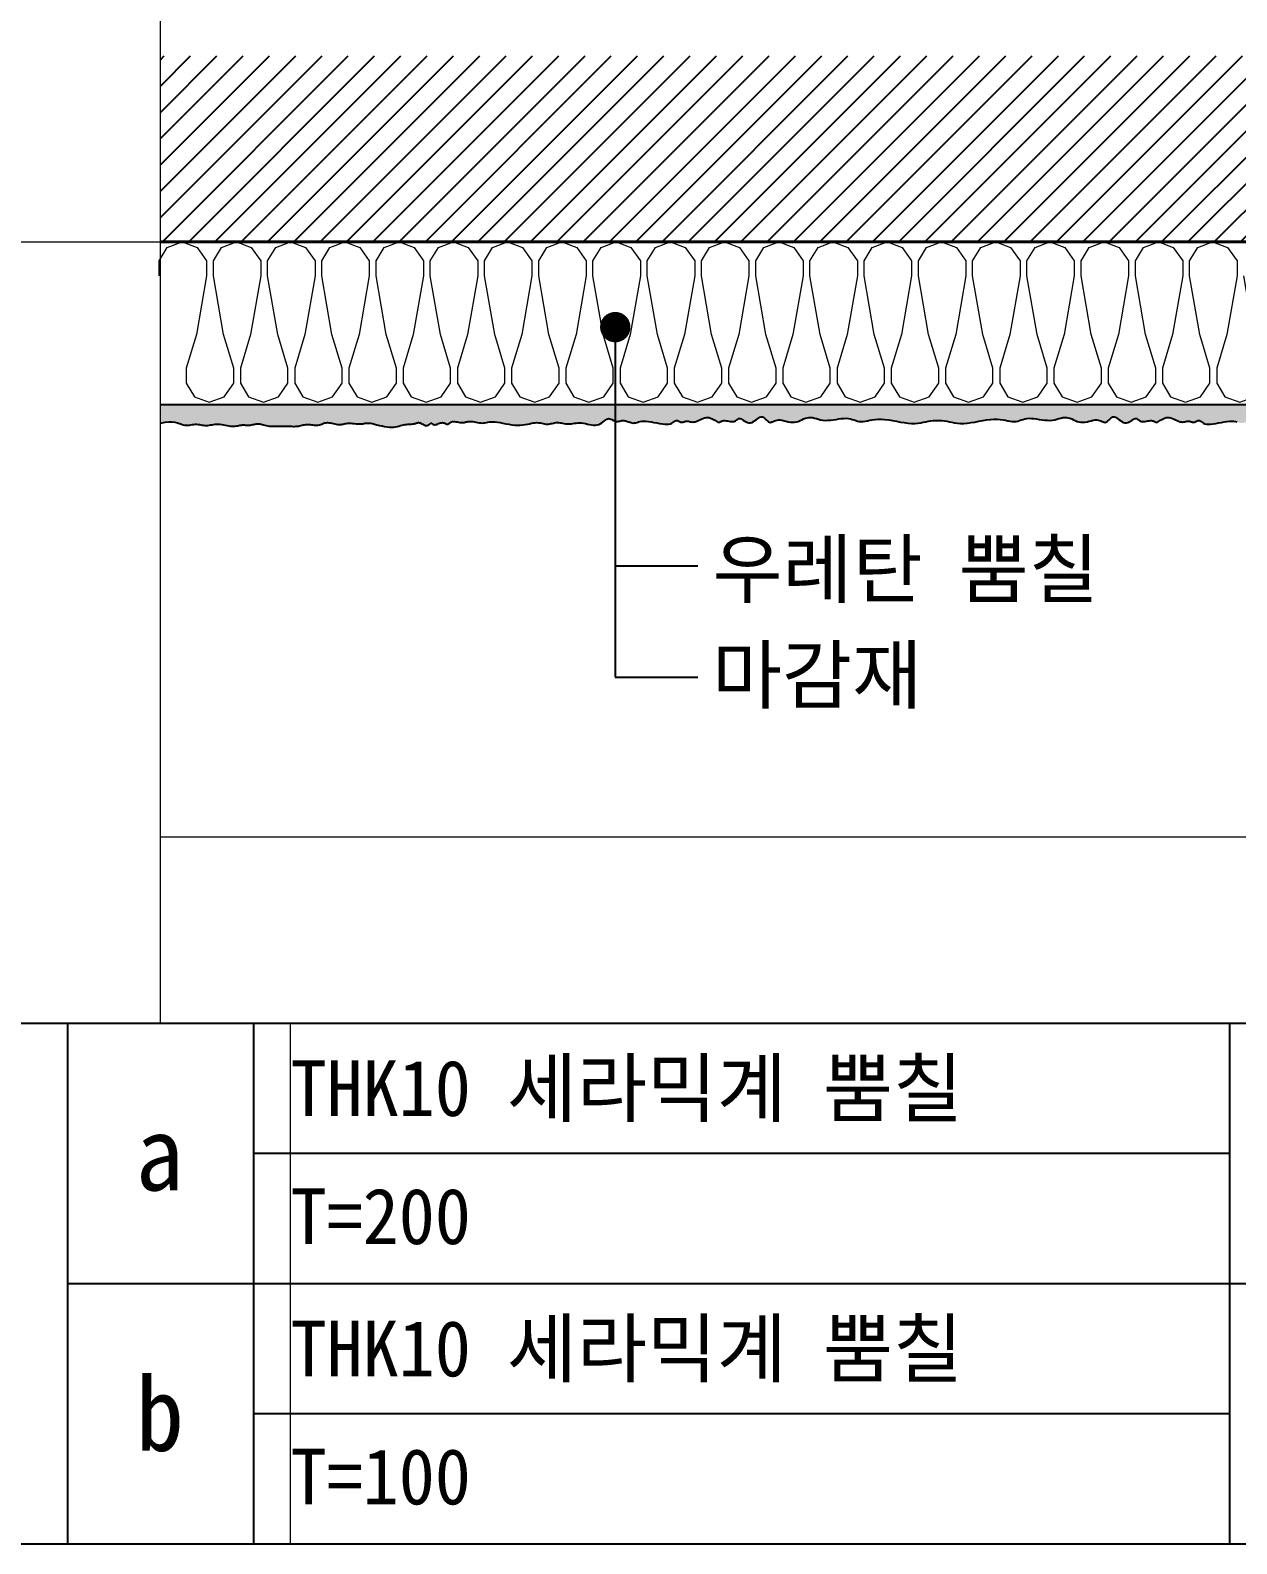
# Model space of a CAD drawing. Header units: millimetres. Extents: x 38 to 24868, y -11128 to 6117.
# Drawn here: x 22916 to 23564, y -6986 to -6172 of the extents above; entities that cross this region are included whole.
import ezdxf
from ezdxf.enums import TextEntityAlignment as Align

# ---------------------------------------------------------------- set-up
doc = ezdxf.new("R2010")
doc.units = ezdxf.units.MM
for name, color, linetype, lineweight in [('A-CONC-LIN1', 2, 'CONTINUOUS', 40), ('A-XXXX-INSL2', 8, 'CONTINUOUS', 18), ('A-XXXX-TABL', 7, 'CONTINUOUS', 25), ('A-XXXX-TXT2', 3, 'CONTINUOUS', 25)]:
    doc.layers.add(name, color=color, linetype=linetype, lineweight=lineweight)
for name, color, linetype in [('A-MKXS-LEAD', 7, 'CONTINUOUS'), ('A-XXXX-FIN3', 4, 'CONTINUOUS'), ('A-XXXX-HATC', 8, 'CONTINUOUS'), ('A-XXXX-TEXT', 3, 'CONTINUOUS')]:
    doc.layers.add(name, color=color, linetype=linetype)
doc.layers.add('A-XXXX-NPLT', color=144, linetype='CONTINUOUS', lineweight=15, plot=False)
doc.styles.add('돋움체', font='')
doc.styles.get('돋움체').set_extended_font_data('DotumChe')

# ---------------------------------------------------------------- blocks, each defined once
blk = doc.blocks.new('table')
at = {"layer": 'A-XXXX-NPLT'}
blk.add_line((3213.25, -794.75), (3213.25, -654.75), dxfattribs=at)
at = {"layer": 'A-XXXX-TABL'}
for p, q in [((104.5, -654.75), (3778.25, -654.75)), ((3153.25, -654.75), (3153.25, -794.75)), ((3203.25, -654.75), (3203.25, -794.75)), ((3465.75, -654.75), (3465.75, -794.75)), ((3203.25, -689.75), (3465.75, -689.75)), ((3153.25, -724.75), (3778.25, -724.75)), ((3203.25, -759.75), (3465.75, -759.75)), ((104.5, -794.75), (3778.25, -794.75))]:
    blk.add_line(p, q, dxfattribs=at)

msp = doc.modelspace()

# ---------------------------------------------------------------- hatches: boundary and pattern name
at = {"layer": 'A-XXXX-HATC'}
h = msp.add_hatch(dxfattribs=at)
h.set_pattern_fill('_USER', color=256, scale=10, angle=45, style=0, pattern_type=0)
h.set_pattern_definition([(45, (8166.576, 1549.397), (-7.071068, 7.071068), [])])
h.paths.add_polyline_path([(22985.57, -6186.27), (23985.57, -6186.27), (23985.57, -6286.27), (22985.57, -6286.27)])
h = msp.add_hatch(dxfattribs=at)
h.set_pattern_fill('AR-SAND', color=256, scale=5, style=0, double=1)
h.set_pattern_definition([(37.5, (-402557.253, -53807.335), (-0.31496679, 9.63411885), [0, -7.6, 0, -8.5, 0, -8.125]), (7.5, (-402557.253, -53807.335), (8.84888353, 14.11073033), [0, -4.1, 0, -6.85, 0, -2.625]), (327.5, (-402563.403, -53807.335), (15.57070931, 0.02829527), [0, -2.5, 0, -9, 0, -11.75]), (317.5, (-402563.403, -53807.335), (15.03063302, 4.38837782), [0, -1.25, 0, -5.9, 0, -6.75])])
h.paths.add_polyline_path([(23985.57, -6373.77), (22985.57, -6373.77), (22985.57, -6383.77), (22988.03, -6383.24), (22990.13, -6383.03), (22991.91, -6383.05), (22993.42, -6383.26), (22994.72, -6383.59), (22995.84, -6383.97), (22996.84, -6384.33), (22997.76, -6384.62), (22998.64, -6384.79), (22999.5, -6384.85), (23000.33, -6384.82), (23001.15, -6384.73), (23001.94, -6384.61), (23003.28, -6384.39), (23004.26, -6384.32), (23005.03, -6384.33), (23005.78, -6384.39), (23006.54, -6384.5), (23007.29, -6384.62), (23008.04, -6384.74), (23008.78, -6384.85), (23009.53, -6384.93), (23010.27, -6384.95), (23011.02, -6384.91), (23011.77, -6384.82), (23012.53, -6384.7), (23013.91, -6384.45), (23015.4, -6384.26), (23016.65, -6384.25), (23017.56, -6384.32), (23018.5, -6384.45), (23019.46, -6384.63), (23020.43, -6384.82), (23021.38, -6385.01), (23022.32, -6385.19), (23023.23, -6385.32), (23024.1, -6385.4), (23024.92, -6385.41), (23025.7, -6385.35), (23026.43, -6385.25), (23027.11, -6385.12), (23027.75, -6384.98), (23028.75, -6384.76), (23029.67, -6384.62), (23030.55, -6384.65), (23031.3, -6384.75), (23031.76, -6384.81), (23032.23, -6384.85), (23032.72, -6384.86), (23033.25, -6384.84), (23033.82, -6384.76), (23034.43, -6384.65), (23035.07, -6384.51), (23036.18, -6384.27), (23037.46, -6384.06), (23038.7, -6384.04), (23039.69, -6384.23), (23040.33, -6384.39), (23041, -6384.57), (23041.7, -6384.77), (23042.44, -6384.96), (23043.25, -6385.13), (23044.12, -6385.27), (23045.08, -6385.35), (23046.1, -6385.39), (23047.16, -6385.4), (23048.26, -6385.39), (23049.37, -6385.36), (23050.47, -6385.33), (23051.54, -6385.3), (23052.57, -6385.29), (23053.54, -6385.3), (23054.45, -6385.33), (23055.31, -6385.37), (23056.13, -6385.4), (23056.9, -6385.43), (23057.64, -6385.43), (23058.36, -6385.41), (23059.06, -6385.36), (23059.74, -6385.26), (23060.4, -6385.13), (23061.07, -6384.99), (23062.22, -6384.73), (23063.48, -6384.49), (23064.5, -6384.43), (23065.24, -6384.44), (23066, -6384.49), (23066.76, -6384.57), (23067.53, -6384.66), (23068.29, -6384.74), (23069.03, -6384.79), (23069.75, -6384.8), (23070.44, -6384.75), (23071.09, -6384.63), (23071.72, -6384.45), (23072.32, -6384.25), (23073.38, -6383.85), (23074.5, -6383.52), (23075.46, -6383.44), (23076.18, -6383.46), (23076.94, -6383.56), (23077.73, -6383.71), (23078.51, -6383.89), (23079.3, -6384.07), (23080.06, -6384.24), (23080.79, -6384.38), (23081.47, -6384.45), (23082.09, -6384.46), (23082.68, -6384.41), (23083.23, -6384.31), (23083.79, -6384.18), (23084.76, -6383.95), (23085.97, -6383.76), (23087.13, -6383.76), (23087.99, -6383.8), (23088.9, -6383.87), (23089.82, -6383.96), (23090.74, -6384.05), (23091.63, -6384.12), (23092.46, -6384.17), (23093.21, -6384.17), (23093.87, -6384.11), (23094.46, -6384.02), (23095.54, -6383.81), (23096.51, -6383.66), (23097.58, -6383.69), (23098.47, -6383.78), (23099.53, -6383.98), (23100.72, -6384.25), (23102.01, -6384.56), (23103.36, -6384.9), (23104.75, -6385.23), (23106.14, -6385.52), (23107.49, -6385.75), (23108.76, -6385.89), (23109.94, -6385.92), (23111.03, -6385.85), (23112.03, -6385.71), (23112.97, -6385.51), (23113.85, -6385.29), (23114.69, -6385.05), (23115.99, -6384.68), (23117.07, -6384.48), (23117.85, -6384.38), (23118.6, -6384.31), (23119.33, -6384.26), (23120.02, -6384.22), (23120.66, -6384.18), (23121.26, -6384.13), (23121.79, -6384.05), (23122.26, -6383.94), (23122.68, -6383.82), (23123.63, -6383.49), (23124.28, -6383.38), (23124.99, -6383.5), (23125.7, -6383.83), (23126.18, -6384.07), (23126.67, -6384.33), (23127.17, -6384.57), (23127.66, -6384.78), (23128.13, -6384.92), (23128.58, -6384.98), (23128.99, -6384.94), (23129.38, -6384.81), (23129.73, -6384.62), (23130.05, -6384.41), (23130.34, -6384.19), (23131.05, -6383.65), (23131.51, -6383.85), (23131.86, -6384.12), (23132.09, -6384.28), (23132.35, -6384.42), (23132.66, -6384.52), (23133.03, -6384.55), (23133.47, -6384.49), (23133.96, -6384.36), (23134.48, -6384.19), (23135.51, -6383.83), (23136.5, -6383.53), (23137.45, -6383.43), (23138.26, -6383.64), (23138.83, -6383.92), (23139.15, -6384.09), (23139.44, -6384.23), (23139.72, -6384.33), (23139.98, -6384.34), (23140.23, -6384.26), (23140.49, -6384.11), (23140.75, -6383.9), (23141.47, -6383.31), (23142.37, -6382.91), (23143.17, -6382.86), (23143.78, -6382.89), (23144.44, -6382.98), (23145.12, -6383.09), (23145.81, -6383.21), (23146.49, -6383.32), (23147.15, -6383.4), (23147.77, -6383.43), (23148.34, -6383.4), (23148.88, -6383.32), (23149.38, -6383.2), (23150.3, -6382.96), (23151.24, -6382.77), (23152.13, -6382.75), (23152.82, -6382.81), (23153.58, -6382.92), (23154.39, -6383.07), (23155.22, -6383.24), (23156.07, -6383.4), (23156.92, -6383.54), (23157.75, -6383.63), (23158.56, -6383.66), (23159.33, -6383.62), (23160.08, -6383.51), (23160.84, -6383.37), (23162.18, -6383.12), (23163.39, -6382.99), (23164.41, -6382.96), (23165.56, -6383.01), (23166.84, -6383.17), (23168.25, -6383.4), (23169.75, -6383.69), (23171.31, -6384), (23172.9, -6384.3), (23174.5, -6384.56), (23176.07, -6384.75), (23177.58, -6384.84), (23179.02, -6384.81), (23180.38, -6384.69), (23181.66, -6384.49), (23182.88, -6384.25), (23184.03, -6384), (23185.81, -6383.61), (23187.13, -6383.46), (23188.06, -6383.44), (23188.95, -6383.51), (23189.8, -6383.63), (23190.62, -6383.78), (23191.4, -6383.94), (23192.15, -6384.09), (23192.88, -6384.2), (23193.58, -6384.25), (23194.26, -6384.22), (23194.93, -6384.13), (23195.59, -6383.99), (23196.25, -6383.83), (23197.35, -6383.56), (23198.6, -6383.36), (23199.62, -6383.4), (23200.34, -6383.48), (23201.07, -6383.61), (23201.82, -6383.76), (23202.59, -6383.91), (23203.37, -6384.04), (23204.16, -6384.13), (23204.95, -6384.16), (23205.76, -6384.13), (23206.58, -6384.04), (23207.42, -6383.92), (23208.89, -6383.69), (23210.08, -6383.58), (23211.03, -6383.56), (23212.02, -6383.61), (23213.05, -6383.75), (23214.11, -6383.96), (23215.19, -6384.21), (23216.28, -6384.45), (23217.35, -6384.65), (23218.4, -6384.78), (23219.41, -6384.81), (23220.38, -6384.69), (23221.28, -6384.41), (23222.13, -6384), (23222.92, -6383.51), (23223.66, -6382.97), (23224.88, -6382.04), (23225.97, -6381.36), (23227.01, -6381.21), (23227.83, -6381.49), (23228.34, -6381.74), (23228.84, -6382.03), (23229.35, -6382.31), (23229.85, -6382.56), (23230.37, -6382.73), (23230.91, -6382.8), (23231.46, -6382.78), (23232.02, -6382.7), (23232.6, -6382.59), (23233.6, -6382.38), (23234.71, -6382.27), (23235.58, -6382.42), (23236.19, -6382.59), (23236.8, -6382.8), (23237.42, -6383.03), (23238.04, -6383.26), (23238.66, -6383.45), (23239.28, -6383.59), (23239.9, -6383.64), (23240.54, -6383.59), (23241.19, -6383.46), (23241.88, -6383.28), (23243.18, -6382.93), (23244.41, -6382.73), (23245.46, -6382.64), (23246.65, -6382.65), (23247.99, -6382.78), (23249.44, -6383), (23250.96, -6383.28), (23252.5, -6383.58), (23254.02, -6383.87), (23255.48, -6384.11), (23256.83, -6384.27), (23258.03, -6384.32), (23259.05, -6384.23), (23259.89, -6384.02), (23260.59, -6383.73), (23261.17, -6383.39), (23261.66, -6383.04), (23262.61, -6382.32), (23263.36, -6382.21), (23264.1, -6382.45), (23264.75, -6382.77), (23265.13, -6382.96), (23265.5, -6383.11), (23265.85, -6383.21), (23266.19, -6383.22), (23266.52, -6383.17), (23266.84, -6383.08), (23267.16, -6382.96), (23267.96, -6382.65), (23268.78, -6382.6), (23269.53, -6382.74), (23270.04, -6382.85), (23270.59, -6382.97), (23271.18, -6383.06), (23271.81, -6383.1), (23272.49, -6383.06), (23273.21, -6382.93), (23273.97, -6382.68), (23274.76, -6382.34), (23275.59, -6381.96), (23277.01, -6381.3), (23278.65, -6380.72), (23279.85, -6380.64), (23280.68, -6380.74), (23281.47, -6380.99), (23282.24, -6381.33), (23282.97, -6381.73), (23283.65, -6382.15), (23284.28, -6382.54), (23284.85, -6382.87), (23285.36, -6383.1), (23285.8, -6383.19), (23286.19, -6383.17), (23286.55, -6383.07), (23286.9, -6382.91), (23287.8, -6382.45), (23288.8, -6382.3), (23289.8, -6382.42), (23290.49, -6382.54), (23291.2, -6382.68), (23291.91, -6382.81), (23292.61, -6382.89), (23293.27, -6382.92), (23293.87, -6382.84), (23294.4, -6382.66), (23294.86, -6382.4), (23295.28, -6382.09), (23296.22, -6381.34), (23297.12, -6381.12), (23297.9, -6381.44), (23298.5, -6381.79), (23299.14, -6382.21), (23299.83, -6382.66), (23300.55, -6383.08), (23301.29, -6383.42), (23302.05, -6383.62), (23302.82, -6383.63), (23303.59, -6383.41), (23304.36, -6383.01), (23305.12, -6382.5), (23305.86, -6381.92), (23307.08, -6380.97), (23308.37, -6380.28), (23309.27, -6380.37), (23309.87, -6380.63), (23310.44, -6381.03), (23311, -6381.52), (23311.53, -6382.04), (23312.05, -6382.53), (23312.56, -6382.94), (23313.06, -6383.2), (23313.56, -6383.28), (23314.07, -6383.2), (23314.6, -6383.01), (23315.16, -6382.76), (23316.2, -6382.28), (23317.18, -6382.03), (23318.01, -6381.94), (23318.92, -6382), (23319.92, -6382.17), (23320.97, -6382.41), (23322.07, -6382.68), (23323.19, -6382.93), (23324.32, -6383.14), (23325.44, -6383.26), (23326.53, -6383.24), (23327.58, -6383.06), (23328.59, -6382.75), (23329.57, -6382.35), (23330.52, -6381.91), (23332.1, -6381.18), (23333.34, -6380.78), (23334.29, -6380.61), (23335.26, -6380.61), (23336.25, -6380.74), (23337.27, -6380.98), (23338.34, -6381.27), (23339.45, -6381.58), (23340.62, -6381.86), (23341.85, -6382.09), (23343.16, -6382.21), (23344.53, -6382.2), (23345.96, -6382.09), (23347.43, -6381.9), (23348.9, -6381.67), (23350.35, -6381.45), (23351.76, -6381.25), (23353.12, -6381.13), (23354.38, -6381.11), (23355.54, -6381.21), (23356.61, -6381.42), (23357.62, -6381.7), (23358.57, -6382.01), (23359.51, -6382.32), (23360.44, -6382.58), (23361.38, -6382.77), (23362.37, -6382.86), (23363.42, -6382.8), (23364.53, -6382.64), (23365.73, -6382.41), (23367.02, -6382.15), (23368.41, -6381.9), (23369.92, -6381.69), (23371.55, -6381.57), (23373.31, -6381.57), (23375.21, -6381.72), (23377.22, -6381.98), (23379.3, -6382.33), (23381.41, -6382.72), (23383.53, -6383.11), (23385.61, -6383.45), (23387.61, -6383.72), (23389.51, -6383.86), (23391.26, -6383.86), (23392.89, -6383.73), (23394.41, -6383.51), (23395.84, -6383.23), (23397.2, -6382.94), (23398.51, -6382.66), (23399.79, -6382.44), (23401.04, -6382.3), (23402.3, -6382.28), (23403.55, -6382.35), (23404.8, -6382.28), (23406.05, -6382.3), (23407.31, -6382.44), (23408.59, -6382.66), (23409.89, -6382.94), (23411.25, -6383.23), (23412.69, -6383.51), (23414.21, -6383.73), (23415.84, -6383.86), (23417.59, -6383.86), (23419.49, -6383.72), (23421.49, -6383.45), (23423.57, -6383.11), (23425.68, -6382.72), (23427.8, -6382.33), (23429.88, -6381.98), (23431.89, -6381.72), (23433.79, -6381.57), (23435.55, -6381.57), (23437.18, -6381.69), (23438.69, -6381.9), (23440.08, -6382.15), (23441.37, -6382.41), (23442.57, -6382.64), (23443.68, -6382.8), (23444.73, -6382.86), (23445.72, -6382.77), (23446.66, -6382.58), (23447.59, -6382.32), (23448.52, -6382.01), (23449.48, -6381.7), (23450.49, -6381.42), (23451.56, -6381.21), (23452.72, -6381.11), (23453.98, -6381.13), (23455.33, -6381.25), (23456.75, -6381.45), (23458.2, -6381.67), (23459.67, -6381.9), (23461.14, -6382.09), (23462.57, -6382.2), (23463.94, -6382.21), (23465.25, -6382.09), (23466.48, -6381.86), (23467.65, -6381.58), (23468.76, -6381.27), (23470.51, -6380.79), (23471.84, -6380.61), (23472.81, -6380.61), (23473.76, -6380.78), (23474.7, -6381.08), (23475.63, -6381.47), (23476.58, -6381.91), (23477.53, -6382.35), (23478.51, -6382.75), (23479.52, -6383.06), (23480.57, -6383.24), (23481.66, -6383.26), (23482.78, -6383.14), (23483.91, -6382.93), (23485.03, -6382.68), (23486.13, -6382.41), (23487.83, -6382.02), (23489.09, -6381.94), (23489.92, -6382.03), (23490.66, -6382.22), (23491.33, -6382.48), (23491.94, -6382.76), (23492.5, -6383.01), (23493.03, -6383.2), (23493.54, -6383.28), (23494.04, -6383.2), (23494.54, -6382.94), (23495.05, -6382.53), (23495.57, -6382.04), (23496.48, -6381.16), (23497.56, -6380.4), (23498.45, -6380.31), (23499.11, -6380.48), (23499.8, -6380.85), (23500.51, -6381.35), (23501.24, -6381.92), (23501.98, -6382.5), (23502.74, -6383.01), (23503.5, -6383.41), (23504.27, -6383.63), (23505.04, -6383.62), (23505.81, -6383.42), (23506.55, -6383.08), (23507.27, -6382.66), (23507.96, -6382.21), (23509.02, -6381.51), (23509.98, -6381.12), (23510.8, -6381.32), (23511.43, -6381.77), (23511.82, -6382.09), (23512.24, -6382.4), (23512.7, -6382.66), (23513.23, -6382.84), (23513.83, -6382.92), (23514.49, -6382.89), (23515.18, -6382.81), (23515.9, -6382.68), (23517.15, -6382.44), (23518.3, -6382.3), (23519.21, -6382.43), (23519.84, -6382.72), (23520.2, -6382.91), (23520.54, -6383.07), (23520.9, -6383.17), (23521.3, -6383.19), (23521.74, -6383.1), (23522.25, -6382.87), (23522.82, -6382.54), (23524.01, -6381.8), (23525.3, -6381.09), (23526.42, -6380.74), (23527.25, -6380.64), (23528.09, -6380.69), (23528.95, -6380.89), (23529.81, -6381.2), (23530.67, -6381.56), (23531.51, -6381.96), (23532.34, -6382.34), (23533.13, -6382.68), (23533.89, -6382.93), (23534.61, -6383.06), (23535.29, -6383.1), (23535.92, -6383.06), (23536.51, -6382.97), (23537.06, -6382.85), (23538.23, -6382.59), (23539.04, -6382.64), (23539.6, -6382.83), (23539.94, -6382.96), (23540.26, -6383.08), (23540.58, -6383.17), (23540.91, -6383.22), (23541.25, -6383.21), (23541.6, -6383.11), (23541.97, -6382.96), (23542.35, -6382.77), (23543.26, -6382.31), (23544.1, -6382.21), (23544.73, -6382.5), (23545.44, -6383.04), (23545.93, -6383.39), (23546.51, -6383.73), (23547.21, -6384.02), (23548.05, -6384.23), (23549.07, -6384.32), (23550.27, -6384.27), (23551.62, -6384.11), (23553.08, -6383.87), (23554.6, -6383.58), (23556.14, -6383.28), (23557.66, -6383), (23559.11, -6382.78), (23560.45, -6382.65), (23561.64, -6382.64), (23562.69, -6382.73), (23563.63, -6382.88), (23564.46, -6383.07), (23565.22, -6383.28), (23565.91, -6383.46), (23566.56, -6383.59), (23567.2, -6383.64), (23567.82, -6383.59), (23568.44, -6383.45), (23569.06, -6383.26), (23569.68, -6383.03), (23570.73, -6382.63), (23571.85, -6382.32), (23572.72, -6382.31), (23573.32, -6382.37), (23573.91, -6382.47), (23574.5, -6382.59), (23575.07, -6382.7), (23575.64, -6382.78), (23576.19, -6382.8), (23576.72, -6382.73), (23577.24, -6382.56), (23577.75, -6382.31), (23578.26, -6382.03), (23579.1, -6381.55), (23580.09, -6381.21), (23580.89, -6381.32), (23581.47, -6381.57), (23582.09, -6381.96), (23582.75, -6382.44), (23583.44, -6382.97), (23584.18, -6383.51), (23584.97, -6384), (23585.82, -6384.41), (23586.72, -6384.69), (23587.69, -6384.81), (23588.7, -6384.78), (23589.75, -6384.65), (23590.82, -6384.45), (23591.91, -6384.21), (23592.99, -6383.96), (23594.05, -6383.75), (23595.08, -6383.61), (23596.07, -6383.56), (23597.02, -6383.58), (23597.94, -6383.67), (23598.82, -6383.79), (23599.68, -6383.92), (23600.52, -6384.04), (23601.34, -6384.13), (23602.14, -6384.16), (23602.94, -6384.13), (23603.73, -6384.04), (23604.51, -6383.91), (23605.27, -6383.76), (23606.53, -6383.51), (23607.88, -6383.35), (23608.87, -6383.42), (23609.54, -6383.53), (23610.2, -6383.67), (23610.85, -6383.83), (23611.51, -6383.99), (23612.17, -6384.13), (23612.84, -6384.22), (23613.52, -6384.25), (23614.22, -6384.2), (23614.95, -6384.09), (23615.7, -6383.94), (23617.05, -6383.66), (23618.15, -6383.51), (23619.04, -6383.44), (23619.97, -6383.46), (23620.95, -6383.57), (23621.98, -6383.76), (23623.07, -6384), (23624.22, -6384.25), (23625.43, -6384.49), (23626.72, -6384.69), (23628.08, -6384.81), (23629.52, -6384.84), (23631.03, -6384.75), (23632.6, -6384.56), (23634.2, -6384.3), (23635.79, -6384), (23637.35, -6383.69), (23638.85, -6383.4), (23640.26, -6383.17), (23641.54, -6383.01), (23642.69, -6382.96), (23643.71, -6382.99), (23644.63, -6383.09), (23645.47, -6383.22), (23646.26, -6383.37), (23647.02, -6383.51), (23647.77, -6383.62), (23648.54, -6383.66), (23649.35, -6383.63), (23650.18, -6383.54), (23651.03, -6383.4), (23651.88, -6383.24), (23653.31, -6382.96), (23654.69, -6382.75), (23655.86, -6382.77), (23656.71, -6382.94), (23657.93, -6383.25), (23658.22, -6383.32), (23658.75, -6383.4), (23659.32, -6383.43), (23659.94, -6383.4), (23660.61, -6383.32), (23661.29, -6383.21), (23662.5, -6383), (23663.7, -6382.85), (23664.73, -6382.91), (23665.54, -6383.27), (23666.06, -6383.67), (23666.35, -6383.9), (23666.61, -6384.11), (23666.87, -6384.26), (23667.12, -6384.34), (23667.38, -6384.33), (23667.65, -6384.23), (23667.95, -6384.09), (23668.77, -6383.65), (23669.65, -6383.43), (23670.6, -6383.53), (23671.49, -6383.8), (23672.06, -6383.99), (23672.61, -6384.19), (23673.14, -6384.36), (23673.63, -6384.49), (23674.07, -6384.55), (23674.44, -6384.52), (23674.75, -6384.42), (23675.01, -6384.28), (23675.24, -6384.12), (23675.83, -6383.67), (23676.32, -6383.85), (23677.05, -6384.41), (23677.37, -6384.62), (23677.72, -6384.81), (23678.11, -6384.94), (23678.52, -6384.98), (23678.97, -6384.92), (23679.44, -6384.78), (23679.93, -6384.57), (23680.43, -6384.33), (23681.32, -6383.86), (23682.33, -6383.41), (23683.15, -6383.41), (23683.7, -6383.57), (23684.42, -6383.82), (23684.83, -6383.94), (23685.31, -6384.05), (23685.84, -6384.13), (23686.43, -6384.18), (23687.08, -6384.22), (23688.28, -6384.29), (23689.7, -6384.42), (23690.81, -6384.63), (23691.6, -6384.82), (23692.41, -6385.05), (23693.25, -6385.29), (23694.13, -6385.51), (23695.07, -6385.71), (23696.07, -6385.85), (23697.16, -6385.92), (23698.34, -6385.89), (23699.61, -6385.75), (23700.96, -6385.52), (23702.35, -6385.23), (23703.74, -6384.9), (23705.09, -6384.56), (23706.38, -6384.25), (23707.57, -6383.98), (23708.63, -6383.78), (23709.52, -6383.69), (23710.59, -6383.66), (23711.53, -6383.8), (23712.67, -6384.03), (23713.23, -6384.11), (23713.89, -6384.17), (23714.64, -6384.17), (23715.47, -6384.12), (23716.36, -6384.05), (23717.28, -6383.96), (23718.81, -6383.81), (23720.45, -6383.74), (23721.5, -6383.82), (23722.15, -6383.92), (23722.75, -6384.05), (23723.31, -6384.18), (23723.87, -6384.31), (23724.42, -6384.41), (23725.01, -6384.46), (23725.63, -6384.45), (23726.31, -6384.38), (23727.04, -6384.24), (23727.8, -6384.07), (23729.18, -6383.75), (23730.61, -6383.47), (23731.97, -6383.43), (23732.96, -6383.63), (23733.58, -6383.81), (23734.18, -6384.03), (23734.78, -6384.25), (23735.38, -6384.45), (23736.01, -6384.63), (23736.66, -6384.75), (23737.34, -6384.8), (23738.06, -6384.79), (23738.81, -6384.74), (23739.57, -6384.66), (23740.91, -6384.51), (23742.28, -6384.41), (23743.32, -6384.48), (23744.01, -6384.57), (23744.69, -6384.69), (23745.36, -6384.84), (23746.03, -6384.99), (23746.69, -6385.13), (23747.36, -6385.26), (23748.04, -6385.36), (23748.74, -6385.41), (23749.45, -6385.43), (23750.2, -6385.43), (23750.97, -6385.4), (23751.79, -6385.37), (23753.22, -6385.31), (23754.53, -6385.29), (23755.56, -6385.3), (23756.63, -6385.33), (23757.73, -6385.36), (23758.84, -6385.39), (23759.94, -6385.4), (23761, -6385.39), (23762.02, -6385.35), (23762.98, -6385.27), (23763.85, -6385.13), (23764.66, -6384.96), (23765.4, -6384.77), (23766.73, -6384.4), (23767.79, -6384.13), (23768.99, -6384.02), (23770.03, -6384.12), (23770.7, -6384.23), (23771.37, -6384.37), (23772.03, -6384.51), (23772.67, -6384.65), (23773.27, -6384.76), (23773.85, -6384.84), (23774.38, -6384.86), (23774.87, -6384.85), (23775.34, -6384.81), (23775.8, -6384.75), (23776.85, -6384.62), (23777.87, -6384.67), (23778.75, -6384.85), (23779.35, -6384.98), (23779.99, -6385.12), (23780.67, -6385.25), (23781.4, -6385.35), (23782.17, -6385.41), (23783, -6385.4), (23783.87, -6385.32), (23784.78, -6385.19), (23785.72, -6385.01), (23786.67, -6384.82), (23788.27, -6384.5), (23789.54, -6384.32), (23790.45, -6384.25), (23791.33, -6384.25), (23792.18, -6384.32), (23793, -6384.43), (23793.79, -6384.56), (23794.57, -6384.7), (23795.33, -6384.82), (23796.08, -6384.91), (23796.82, -6384.95), (23797.57, -6384.93), (23798.32, -6384.85), (23799.06, -6384.74), (23800.48, -6384.51), (23801.77, -6384.33), (23802.83, -6384.32), (23803.6, -6384.38), (23804.37, -6384.48), (23805.16, -6384.61), (23805.95, -6384.73), (23806.77, -6384.82), (23807.6, -6384.85), (23808.46, -6384.79), (23809.34, -6384.62), (23810.26, -6384.33), (23811.26, -6383.97), (23812.38, -6383.59), (23813.68, -6383.26), (23815.19, -6383.05), (23816.97, -6383.03), (23819.07, -6383.24), (23820.48, -6383.54, 0.105446), (23822.57, -6383.54), (23823.98, -6383.24), (23826.08, -6383.03), (23827.86, -6383.05), (23829.37, -6383.26), (23830.67, -6383.59), (23831.79, -6383.97), (23832.79, -6384.33), (23833.71, -6384.62), (23834.59, -6384.79), (23835.45, -6384.85), (23836.28, -6384.82), (23837.1, -6384.73), (23837.89, -6384.61), (23839.22, -6384.39), (23840.21, -6384.32), (23840.97, -6384.33), (23841.73, -6384.39), (23842.49, -6384.5), (23843.24, -6384.62), (23843.99, -6384.74), (23844.73, -6384.85), (23845.48, -6384.93), (23846.22, -6384.95), (23846.97, -6384.91), (23847.72, -6384.82), (23848.48, -6384.7), (23849.86, -6384.45), (23851.35, -6384.26), (23852.6, -6384.25), (23853.51, -6384.32), (23854.45, -6384.45), (23855.41, -6384.63), (23856.37, -6384.82), (23857.33, -6385.01), (23858.27, -6385.19), (23859.18, -6385.32), (23860.05, -6385.4), (23860.87, -6385.41), (23861.65, -6385.35), (23862.37, -6385.25), (23863.06, -6385.12), (23863.7, -6384.98), (23864.7, -6384.76), (23865.62, -6384.62), (23866.5, -6384.65), (23867.25, -6384.75), (23867.71, -6384.81), (23868.18, -6384.85), (23868.67, -6384.86), (23869.2, -6384.84), (23869.77, -6384.76), (23870.38, -6384.65), (23871.02, -6384.51), (23872.13, -6384.27), (23873.41, -6384.06), (23874.65, -6384.04), (23875.64, -6384.23), (23876.28, -6384.39), (23876.95, -6384.57), (23877.65, -6384.77), (23878.39, -6384.96), (23879.2, -6385.13), (23880.07, -6385.27), (23881.02, -6385.35), (23882.04, -6385.39), (23883.11, -6385.4), (23884.21, -6385.39), (23885.32, -6385.36), (23886.42, -6385.33), (23887.49, -6385.3), (23888.52, -6385.29), (23889.49, -6385.3), (23890.4, -6385.33), (23891.26, -6385.37), (23892.08, -6385.4), (23892.85, -6385.43), (23893.59, -6385.43), (23894.31, -6385.41), (23895, -6385.36), (23895.68, -6385.26), (23896.35, -6385.13), (23897.02, -6384.99), (23898.17, -6384.73), (23899.43, -6384.49), (23900.45, -6384.43), (23901.19, -6384.44), (23901.95, -6384.49), (23902.71, -6384.57), (23903.48, -6384.66), (23904.24, -6384.74), (23904.98, -6384.79), (23905.7, -6384.8), (23906.39, -6384.75), (23907.04, -6384.63), (23907.67, -6384.45), (23908.27, -6384.25), (23909.33, -6383.85), (23910.45, -6383.52), (23911.41, -6383.44), (23912.13, -6383.46), (23912.89, -6383.56), (23913.67, -6383.71), (23914.46, -6383.89), (23915.25, -6384.07), (23916.01, -6384.24), (23916.74, -6384.38), (23917.42, -6384.45), (23918.04, -6384.46), (23918.62, -6384.41), (23919.18, -6384.31), (23919.74, -6384.18), (23920.71, -6383.95), (23921.92, -6383.76), (23923.07, -6383.76), (23923.94, -6383.8), (23924.85, -6383.87), (23925.77, -6383.96), (23926.69, -6384.05), (23927.58, -6384.12), (23928.41, -6384.17), (23929.16, -6384.17), (23929.82, -6384.11), (23930.41, -6384.02), (23931.49, -6383.81), (23932.46, -6383.66), (23933.53, -6383.69), (23934.42, -6383.78), (23935.48, -6383.98), (23936.66, -6384.25), (23937.96, -6384.56), (23939.31, -6384.9), (23940.7, -6385.23), (23942.09, -6385.52), (23943.43, -6385.75), (23944.71, -6385.89), (23945.89, -6385.92), (23946.97, -6385.85), (23947.98, -6385.71), (23948.92, -6385.51), (23949.8, -6385.29), (23950.64, -6385.05), (23951.94, -6384.68), (23953.02, -6384.48), (23953.8, -6384.38), (23954.55, -6384.31), (23955.28, -6384.26), (23955.97, -6384.22), (23956.61, -6384.18), (23957.21, -6384.13), (23957.74, -6384.05), (23958.21, -6383.94), (23958.63, -6383.82), (23959.57, -6383.49), (23960.22, -6383.38), (23960.94, -6383.5), (23961.65, -6383.83), (23962.13, -6384.07), (23962.62, -6384.33), (23963.12, -6384.57), (23963.6, -6384.78), (23964.08, -6384.92), (23964.53, -6384.98), (23964.94, -6384.94), (23965.33, -6384.81), (23965.68, -6384.62), (23966, -6384.41), (23966.29, -6384.19), (23967, -6383.65), (23967.46, -6383.85), (23967.81, -6384.12), (23968.04, -6384.28), (23968.3, -6384.42), (23968.61, -6384.52), (23968.98, -6384.55), (23969.42, -6384.49), (23969.9, -6384.36), (23970.43, -6384.19), (23971.46, -6383.83), (23972.45, -6383.53), (23973.4, -6383.43), (23974.21, -6383.64), (23974.78, -6383.92), (23975.1, -6384.09), (23975.39, -6384.23), (23975.67, -6384.33), (23975.93, -6384.34), (23976.18, -6384.26), (23976.44, -6384.11), (23976.7, -6383.9), (23977.42, -6383.31), (23978.32, -6382.91), (23979.12, -6382.86), (23979.73, -6382.89), (23980.39, -6382.98), (23981.07, -6383.09), (23981.76, -6383.21), (23982.44, -6383.32), (23983.1, -6383.4), (23983.72, -6383.43), (23984.29, -6383.4), (23984.82, -6383.32), (23985.33, -6383.2), (23985.57, -6383.14)])

# ---------------------------------------------------------------- linework, layer by layer
at = {"layer": 'A-CONC-LIN1', "linetype": 'Continuous'}
msp.add_line((22985.57, -6286.27), (23985.57, -6286.27), dxfattribs=at)
at = {"layer": 'A-MKXS-LEAD', "color": 7, "linetype": 'Continuous'}
msp.add_line((23230.16, -6332.09), (23230.16, -6520.37), dxfattribs=at)
at = {"layer": 'A-MKXS-LEAD'}
for p, q in [((23230.16, -6460.37), (23274.57, -6460.37)), ((23230.16, -6520.37), (23274.57, -6520.37))]:
    msp.add_line(p, q, dxfattribs=at)
at = {"layer": 'A-MKXS-LEAD', "const_width": 8}
msp.add_lwpolyline([(23226.02, -6331.67, 1), (23234.31, -6332.5, 1)], format="xyb", close=True, dxfattribs=at)
at = {"layer": 'A-XXXX-FIN3'}
msp.add_line((22985.57, -6373.77), (23985.57, -6373.77), dxfattribs=at)
msp.add_lwpolyline([(22985.57, -6383.77), (22988.03, -6383.24), (22990.13, -6383.03), (22991.91, -6383.05), (22993.42, -6383.26), (22994.72, -6383.59), (22995.84, -6383.97), (22996.84, -6384.33), (22997.76, -6384.62), (22998.64, -6384.79), (22999.5, -6384.85), (23000.33, -6384.82), (23001.15, -6384.73), (23001.94, -6384.61), (23002.73, -6384.48), (23003.5, -6384.38), (23004.26, -6384.32), (23005.03, -6384.33), (23005.78, -6384.39), (23006.54, -6384.5), (23007.29, -6384.62), (23008.04, -6384.74), (23008.78, -6384.85), (23009.53, -6384.93), (23010.27, -6384.95), (23011.02, -6384.91), (23011.77, -6384.82), (23012.53, -6384.7), (23013.31, -6384.56), (23014.1, -6384.43), (23014.92, -6384.32), (23015.77, -6384.25), (23016.65, -6384.25), (23017.56, -6384.32), (23018.5, -6384.45), (23019.46, -6384.63), (23020.43, -6384.82), (23021.38, -6385.01), (23022.32, -6385.19), (23023.23, -6385.32), (23024.1, -6385.4), (23024.92, -6385.41), (23025.7, -6385.35), (23026.43, -6385.25), (23027.11, -6385.12), (23027.75, -6384.98), (23028.35, -6384.85), (23028.91, -6384.73), (23029.43, -6384.66), (23029.93, -6384.63), (23030.4, -6384.65), (23030.85, -6384.69), (23031.3, -6384.75), (23031.76, -6384.81), (23032.23, -6384.85), (23032.72, -6384.86), (23033.25, -6384.84), (23033.82, -6384.76), (23034.43, -6384.65), (23035.07, -6384.51), (23035.73, -6384.37), (23036.4, -6384.23), (23037.07, -6384.12), (23037.74, -6384.06), (23038.4, -6384.05), (23039.05, -6384.11), (23039.69, -6384.23), (23040.33, -6384.39), (23041, -6384.57), (23041.7, -6384.77), (23042.44, -6384.96), (23043.25, -6385.13), (23044.12, -6385.27), (23045.08, -6385.35), (23046.1, -6385.39), (23047.16, -6385.4), (23048.26, -6385.39), (23049.37, -6385.36), (23050.47, -6385.33), (23051.54, -6385.3), (23052.57, -6385.29), (23053.54, -6385.3), (23054.45, -6385.33), (23055.31, -6385.37), (23056.13, -6385.4), (23056.9, -6385.43), (23057.64, -6385.43), (23058.36, -6385.41), (23059.06, -6385.36), (23059.74, -6385.26), (23060.4, -6385.13), (23061.07, -6384.99), (23061.74, -6384.84), (23062.41, -6384.69), (23063.09, -6384.57), (23063.78, -6384.48), (23064.5, -6384.43), (23065.24, -6384.44), (23066, -6384.49), (23066.76, -6384.57), (23067.53, -6384.66), (23068.29, -6384.74), (23069.03, -6384.79), (23069.75, -6384.8), (23070.44, -6384.75), (23071.09, -6384.63), (23071.72, -6384.45), (23072.32, -6384.25), (23072.92, -6384.03), (23073.52, -6383.81), (23074.13, -6383.63), (23074.78, -6383.5), (23075.46, -6383.44), (23076.18, -6383.46), (23076.94, -6383.56), (23077.73, -6383.71), (23078.51, -6383.89), (23079.3, -6384.07), (23080.06, -6384.24), (23080.79, -6384.38), (23081.47, -6384.45), (23082.09, -6384.46), (23082.68, -6384.41), (23083.23, -6384.31), (23083.79, -6384.18), (23084.35, -6384.05), (23084.95, -6383.92), (23085.6, -6383.82), (23086.32, -6383.76), (23087.13, -6383.76), (23087.99, -6383.8), (23088.9, -6383.87), (23089.82, -6383.96), (23090.74, -6384.05), (23091.63, -6384.12), (23092.46, -6384.17), (23093.21, -6384.17), (23093.87, -6384.11), (23094.46, -6384.02), (23095.02, -6383.91), (23095.57, -6383.8), (23096.16, -6383.71), (23096.82, -6383.67), (23097.58, -6383.69), (23098.47, -6383.78), (23099.53, -6383.98), (23100.72, -6384.25), (23102.01, -6384.56), (23103.36, -6384.9), (23104.75, -6385.23), (23106.14, -6385.52), (23107.49, -6385.75), (23108.76, -6385.89), (23109.94, -6385.92), (23111.03, -6385.85), (23112.03, -6385.71), (23112.97, -6385.51), (23113.85, -6385.29), (23114.69, -6385.05), (23115.5, -6384.82), (23116.29, -6384.63), (23117.07, -6384.48), (23117.85, -6384.38), (23118.6, -6384.31), (23119.33, -6384.26), (23120.02, -6384.22), (23120.66, -6384.18), (23121.26, -6384.13), (23121.79, -6384.05), (23122.26, -6383.94), (23122.68, -6383.82), (23123.06, -6383.68), (23123.41, -6383.56), (23123.75, -6383.47), (23124.09, -6383.41), (23124.44, -6383.41), (23124.83, -6383.48), (23125.25, -6383.62), (23125.7, -6383.83), (23126.18, -6384.07), (23126.67, -6384.33), (23127.17, -6384.57), (23127.66, -6384.78), (23128.13, -6384.92), (23128.58, -6384.98), (23128.99, -6384.94), (23129.38, -6384.81), (23129.73, -6384.62), (23130.05, -6384.41), (23130.34, -6384.19), (23130.61, -6383.98), (23130.85, -6383.83), (23131.07, -6383.74), (23131.27, -6383.75), (23131.46, -6383.83), (23131.65, -6383.96), (23131.86, -6384.12), (23132.09, -6384.28), (23132.35, -6384.42), (23132.66, -6384.52), (23133.03, -6384.55), (23133.47, -6384.49), (23133.96, -6384.36), (23134.48, -6384.19), (23135.04, -6383.99), (23135.6, -6383.8), (23136.17, -6383.63), (23136.71, -6383.51), (23137.22, -6383.45), (23137.68, -6383.49), (23138.1, -6383.6), (23138.48, -6383.75), (23138.83, -6383.92), (23139.15, -6384.09), (23139.44, -6384.23), (23139.72, -6384.33), (23139.98, -6384.34), (23140.23, -6384.26), (23140.49, -6384.11), (23140.75, -6383.9), (23141.04, -6383.67), (23141.36, -6383.42), (23141.72, -6383.2), (23142.14, -6383.02), (23142.62, -6382.9), (23143.17, -6382.86), (23143.78, -6382.89), (23144.44, -6382.98), (23145.12, -6383.09), (23145.81, -6383.21), (23146.49, -6383.32), (23147.15, -6383.4), (23147.77, -6383.43), (23148.34, -6383.4), (23148.88, -6383.32), (23149.38, -6383.2), (23149.88, -6383.07), (23150.39, -6382.94), (23150.92, -6382.83), (23151.49, -6382.77), (23152.13, -6382.75), (23152.82, -6382.81), (23153.58, -6382.92), (23154.39, -6383.07), (23155.22, -6383.24), (23156.07, -6383.4), (23156.92, -6383.54), (23157.75, -6383.63), (23158.56, -6383.66), (23159.33, -6383.62), (23160.08, -6383.51), (23160.84, -6383.37), (23161.63, -6383.22), (23162.47, -6383.09), (23163.39, -6382.99), (23164.41, -6382.96), (23165.56, -6383.01), (23166.84, -6383.17), (23168.25, -6383.4), (23169.75, -6383.69), (23171.31, -6384), (23172.9, -6384.3), (23174.5, -6384.56), (23176.07, -6384.75), (23177.58, -6384.84), (23179.02, -6384.81), (23180.38, -6384.69), (23181.66, -6384.49), (23182.88, -6384.25), (23184.03, -6384), (23185.12, -6383.76), (23186.15, -6383.57), (23187.13, -6383.46), (23188.06, -6383.44), (23188.95, -6383.51), (23189.8, -6383.63), (23190.62, -6383.78), (23191.4, -6383.94), (23192.15, -6384.09), (23192.88, -6384.2), (23193.58, -6384.25), (23194.26, -6384.22), (23194.93, -6384.13), (23195.59, -6383.99), (23196.25, -6383.83), (23196.9, -6383.67), (23197.56, -6383.53), (23198.23, -6383.42), (23198.91, -6383.37), (23199.62, -6383.4), (23200.34, -6383.48), (23201.07, -6383.61), (23201.82, -6383.76), (23202.59, -6383.91), (23203.37, -6384.04), (23204.16, -6384.13), (23204.95, -6384.16), (23205.76, -6384.13), (23206.58, -6384.04), (23207.42, -6383.92), (23208.28, -6383.79), (23209.16, -6383.67), (23210.08, -6383.58), (23211.03, -6383.56), (23212.02, -6383.61), (23213.05, -6383.75), (23214.11, -6383.96), (23215.19, -6384.21), (23216.28, -6384.45), (23217.35, -6384.65), (23218.4, -6384.78), (23219.41, -6384.81), (23220.38, -6384.69), (23221.28, -6384.41), (23222.13, -6384), (23222.92, -6383.51), (23223.66, -6382.97), (23224.35, -6382.44), (23225.01, -6381.96), (23225.63, -6381.57), (23226.21, -6381.32), (23226.77, -6381.24), (23227.31, -6381.31), (23227.83, -6381.49), (23228.34, -6381.74), (23228.84, -6382.03), (23229.35, -6382.31), (23229.85, -6382.56), (23230.37, -6382.73), (23230.91, -6382.8), (23231.46, -6382.78), (23232.02, -6382.7), (23232.6, -6382.59), (23233.18, -6382.47), (23233.78, -6382.37), (23234.38, -6382.31), (23234.98, -6382.32), (23235.58, -6382.42), (23236.19, -6382.59), (23236.8, -6382.8), (23237.42, -6383.03), (23238.04, -6383.26), (23238.66, -6383.45), (23239.28, -6383.59), (23239.9, -6383.64), (23240.54, -6383.59), (23241.19, -6383.46), (23241.88, -6383.28), (23242.64, -6383.07), (23243.47, -6382.88), (23244.41, -6382.73), (23245.46, -6382.64), (23246.65, -6382.65), (23247.99, -6382.78), (23249.44, -6383), (23250.96, -6383.28), (23252.5, -6383.58), (23254.02, -6383.87), (23255.48, -6384.11), (23256.83, -6384.27), (23258.03, -6384.32), (23259.05, -6384.23), (23259.89, -6384.02), (23260.59, -6383.73), (23261.17, -6383.39), (23261.66, -6383.04), (23262.08, -6382.72), (23262.46, -6382.46), (23262.83, -6382.29), (23263.21, -6382.23), (23263.59, -6382.28), (23263.98, -6382.41), (23264.37, -6382.58), (23264.75, -6382.77), (23265.13, -6382.96), (23265.5, -6383.11), (23265.85, -6383.21), (23266.19, -6383.22), (23266.52, -6383.17), (23266.84, -6383.08), (23267.16, -6382.96), (23267.5, -6382.83), (23267.85, -6382.71), (23268.22, -6382.63), (23268.62, -6382.61), (23269.05, -6382.65), (23269.53, -6382.74), (23270.04, -6382.85), (23270.59, -6382.97), (23271.18, -6383.06), (23271.81, -6383.1), (23272.49, -6383.06), (23273.21, -6382.93), (23273.97, -6382.68), (23274.76, -6382.34), (23275.59, -6381.96), (23276.43, -6381.56), (23277.29, -6381.2), (23278.15, -6380.89), (23279.01, -6380.69), (23279.85, -6380.64), (23280.68, -6380.74), (23281.47, -6380.99), (23282.24, -6381.33), (23282.97, -6381.73), (23283.65, -6382.15), (23284.28, -6382.54), (23284.85, -6382.87), (23285.36, -6383.1), (23285.8, -6383.19), (23286.19, -6383.17), (23286.55, -6383.07), (23286.9, -6382.91), (23287.26, -6382.72), (23287.65, -6382.55), (23288.08, -6382.4), (23288.58, -6382.33), (23289.15, -6382.34), (23289.8, -6382.42), (23290.49, -6382.54), (23291.2, -6382.68), (23291.91, -6382.81), (23292.61, -6382.89), (23293.27, -6382.92), (23293.87, -6382.84), (23294.4, -6382.66), (23294.86, -6382.4), (23295.28, -6382.09), (23295.67, -6381.77), (23296.06, -6381.49), (23296.46, -6381.28), (23296.89, -6381.18), (23297.36, -6381.22), (23297.9, -6381.44), (23298.5, -6381.79), (23299.14, -6382.21), (23299.83, -6382.66), (23300.55, -6383.08), (23301.29, -6383.42), (23302.05, -6383.62), (23302.82, -6383.63), (23303.59, -6383.41), (23304.36, -6383.01), (23305.12, -6382.5), (23305.86, -6381.92), (23306.59, -6381.35), (23307.3, -6380.85), (23307.99, -6380.48), (23308.65, -6380.31), (23309.27, -6380.37), (23309.87, -6380.63), (23310.44, -6381.03), (23311, -6381.52), (23311.53, -6382.04), (23312.05, -6382.53), (23312.56, -6382.94), (23313.06, -6383.2), (23313.56, -6383.28), (23314.07, -6383.2), (23314.6, -6383.01), (23315.16, -6382.76), (23315.77, -6382.48), (23316.44, -6382.22), (23317.18, -6382.03), (23318.01, -6381.94), (23318.92, -6382), (23319.92, -6382.17), (23320.97, -6382.41), (23322.07, -6382.68), (23323.19, -6382.93), (23324.32, -6383.14), (23325.44, -6383.26), (23326.53, -6383.24), (23327.58, -6383.06), (23328.59, -6382.75), (23329.57, -6382.35), (23330.52, -6381.91), (23331.47, -6381.47), (23332.4, -6381.08), (23333.34, -6380.78), (23334.29, -6380.61), (23335.26, -6380.61), (23336.25, -6380.74), (23337.27, -6380.98), (23338.34, -6381.27), (23339.45, -6381.58), (23340.62, -6381.86), (23341.85, -6382.09), (23343.16, -6382.21), (23344.53, -6382.2), (23345.96, -6382.09), (23347.43, -6381.9), (23348.9, -6381.67), (23350.35, -6381.45), (23351.76, -6381.25), (23353.12, -6381.13), (23354.38, -6381.11), (23355.54, -6381.21), (23356.61, -6381.42), (23357.62, -6381.7), (23358.57, -6382.01), (23359.51, -6382.32), (23360.44, -6382.58), (23361.38, -6382.77), (23362.37, -6382.86), (23363.42, -6382.8), (23364.53, -6382.64), (23365.73, -6382.41), (23367.02, -6382.15), (23368.41, -6381.9), (23369.92, -6381.69), (23371.55, -6381.57), (23373.31, -6381.57), (23375.21, -6381.72), (23377.22, -6381.98), (23379.3, -6382.33), (23381.41, -6382.72), (23383.53, -6383.11), (23385.61, -6383.45), (23387.61, -6383.72), (23389.51, -6383.86), (23391.26, -6383.86), (23392.89, -6383.73), (23394.41, -6383.51), (23395.84, -6383.23), (23397.2, -6382.94), (23398.51, -6382.66), (23399.79, -6382.44), (23401.04, -6382.3), (23402.3, -6382.28), (23403.55, -6382.35), (23404.8, -6382.28), (23406.05, -6382.3), (23407.31, -6382.44), (23408.59, -6382.66), (23409.89, -6382.94), (23411.25, -6383.23), (23412.69, -6383.51), (23414.21, -6383.73), (23415.84, -6383.86), (23417.59, -6383.86), (23419.49, -6383.72), (23421.49, -6383.45), (23423.57, -6383.11), (23425.68, -6382.72), (23427.8, -6382.33), (23429.88, -6381.98), (23431.89, -6381.72), (23433.79, -6381.57), (23435.55, -6381.57), (23437.18, -6381.69), (23438.69, -6381.9), (23440.08, -6382.15), (23441.37, -6382.41), (23442.57, -6382.64), (23443.68, -6382.8), (23444.73, -6382.86), (23445.72, -6382.77), (23446.66, -6382.58), (23447.59, -6382.32), (23448.52, -6382.01), (23449.48, -6381.7), (23450.49, -6381.42), (23451.56, -6381.21), (23452.72, -6381.11), (23453.98, -6381.13), (23455.33, -6381.25), (23456.75, -6381.45), (23458.2, -6381.67), (23459.67, -6381.9), (23461.14, -6382.09), (23462.57, -6382.2), (23463.94, -6382.21), (23465.25, -6382.09), (23466.48, -6381.86), (23467.65, -6381.58), (23468.76, -6381.27), (23469.83, -6380.98), (23470.85, -6380.74), (23471.84, -6380.61), (23472.81, -6380.61), (23473.76, -6380.78), (23474.7, -6381.08), (23475.63, -6381.47), (23476.58, -6381.91), (23477.53, -6382.35), (23478.51, -6382.75), (23479.52, -6383.06), (23480.57, -6383.24), (23481.66, -6383.26), (23482.78, -6383.14), (23483.91, -6382.93), (23485.03, -6382.68), (23486.13, -6382.41), (23487.18, -6382.17), (23488.18, -6382), (23489.09, -6381.94), (23489.92, -6382.03), (23490.66, -6382.22), (23491.33, -6382.48), (23491.94, -6382.76), (23492.5, -6383.01), (23493.03, -6383.2), (23493.54, -6383.28), (23494.04, -6383.2), (23494.54, -6382.94), (23495.05, -6382.53), (23495.57, -6382.04), (23496.1, -6381.52), (23496.66, -6381.03), (23497.23, -6380.63), (23497.83, -6380.37), (23498.45, -6380.31), (23499.11, -6380.48), (23499.8, -6380.85), (23500.51, -6381.35), (23501.24, -6381.92), (23501.98, -6382.5), (23502.74, -6383.01), (23503.5, -6383.41), (23504.27, -6383.63), (23505.04, -6383.62), (23505.81, -6383.42), (23506.55, -6383.08), (23507.27, -6382.66), (23507.96, -6382.21), (23508.6, -6381.79), (23509.2, -6381.44), (23509.74, -6381.22), (23510.21, -6381.18), (23510.64, -6381.28), (23511.04, -6381.49), (23511.43, -6381.77), (23511.82, -6382.09), (23512.24, -6382.4), (23512.7, -6382.66), (23513.23, -6382.84), (23513.83, -6382.92), (23514.49, -6382.89), (23515.18, -6382.81), (23515.9, -6382.68), (23516.61, -6382.54), (23517.3, -6382.42), (23517.94, -6382.34), (23518.52, -6382.33), (23519.02, -6382.4), (23519.45, -6382.55), (23519.84, -6382.72), (23520.2, -6382.91), (23520.54, -6383.07), (23520.9, -6383.17), (23521.3, -6383.19), (23521.74, -6383.1), (23522.25, -6382.87), (23522.82, -6382.54), (23523.45, -6382.15), (23524.13, -6381.73), (23524.86, -6381.33), (23525.62, -6380.99), (23526.42, -6380.74), (23527.25, -6380.64), (23528.09, -6380.69), (23528.95, -6380.89), (23529.81, -6381.2), (23530.67, -6381.56), (23531.51, -6381.96), (23532.34, -6382.34), (23533.13, -6382.68), (23533.89, -6382.93), (23534.61, -6383.06), (23535.29, -6383.1), (23535.92, -6383.06), (23536.51, -6382.97), (23537.06, -6382.85), (23537.57, -6382.74), (23538.04, -6382.65), (23538.48, -6382.61), (23538.88, -6382.63), (23539.25, -6382.71), (23539.6, -6382.83), (23539.94, -6382.96), (23540.26, -6383.08), (23540.58, -6383.17), (23540.91, -6383.22), (23541.25, -6383.21), (23541.6, -6383.11), (23541.97, -6382.96), (23542.35, -6382.77), (23542.73, -6382.58), (23543.12, -6382.41), (23543.51, -6382.28), (23543.89, -6382.23), (23544.27, -6382.29), (23544.64, -6382.46), (23545.02, -6382.72), (23545.44, -6383.04), (23545.93, -6383.39), (23546.51, -6383.73), (23547.21, -6384.02), (23548.05, -6384.23), (23549.07, -6384.32), (23550.27, -6384.27), (23551.62, -6384.11), (23553.08, -6383.87), (23554.6, -6383.58), (23556.14, -6383.28), (23557.66, -6383), (23559.11, -6382.78), (23560.45, -6382.65), (23561.64, -6382.64), (23562.69, -6382.73), (23563.63, -6382.88), (23564.46, -6383.07)], dxfattribs=at)
at = {"layer": 'A-XXXX-INSL2'}
for points in [[(22984.86, -6304.5), (22984.86, -6296.47), (22989.23, -6289.18), (22997.25, -6286.27), (23005.27, -6289.18), (23010.38, -6296.47), (23010.38, -6304.5), (23004.9, -6336), (22999.43, -6354.23), (22999.43, -6362.25), (23003.81, -6369.54), (23011.83, -6372.46), (23019.85, -6369.54), (23024.95, -6362.25), (23024.95, -6354.23), (23019.48, -6336), (23014.02, -6304.5)], [(23014.02, -6304.5), (23014.02, -6296.47), (23018.4, -6289.18), (23026.42, -6286.27), (23034.44, -6289.18), (23039.54, -6296.47), (23039.54, -6304.5), (23034.07, -6336), (23028.6, -6354.23), (23028.6, -6362.25), (23032.97, -6369.54), (23040.99, -6372.46), (23049.01, -6369.54), (23054.12, -6362.25), (23054.12, -6354.23), (23048.65, -6336), (23043.19, -6304.5)], [(23043.19, -6304.5), (23043.19, -6296.47), (23047.57, -6289.18), (23055.59, -6286.27), (23063.61, -6289.18), (23068.71, -6296.47), (23068.71, -6304.5), (23063.23, -6336), (23057.76, -6354.23), (23057.76, -6362.25), (23062.14, -6369.54), (23070.16, -6372.46), (23078.18, -6369.54), (23083.29, -6362.25), (23083.29, -6354.23), (23077.82, -6336), (23072.36, -6304.5)], [(23072.36, -6304.5), (23072.36, -6296.47), (23076.73, -6289.18), (23084.75, -6286.27), (23092.77, -6289.18), (23097.88, -6296.47), (23097.88, -6304.5), (23092.4, -6336), (23086.93, -6354.23), (23086.93, -6362.25), (23091.31, -6369.54), (23099.33, -6372.46), (23107.35, -6369.54), (23112.45, -6362.25), (23112.45, -6354.23), (23106.98, -6336), (23101.52, -6304.5)], [(23101.52, -6304.5), (23101.52, -6296.47), (23105.9, -6289.18), (23113.92, -6286.27), (23121.94, -6289.18), (23127.04, -6296.47), (23127.04, -6304.5), (23121.57, -6336), (23116.1, -6354.23), (23116.1, -6362.25), (23120.47, -6369.54), (23128.49, -6372.46), (23136.51, -6369.54), (23141.62, -6362.25), (23141.62, -6354.23), (23136.15, -6336), (23130.69, -6304.5)], [(23130.69, -6304.5), (23130.69, -6296.47), (23135.07, -6289.18), (23143.09, -6286.27), (23151.11, -6289.18), (23156.21, -6296.47), (23156.21, -6304.5), (23150.73, -6336), (23145.26, -6354.23), (23145.26, -6362.25), (23149.64, -6369.54), (23157.66, -6372.46), (23165.68, -6369.54), (23170.79, -6362.25), (23170.79, -6354.23), (23165.32, -6336), (23159.86, -6304.5)], [(23159.86, -6304.5), (23159.86, -6296.47), (23164.23, -6289.18), (23172.25, -6286.27), (23180.27, -6289.18), (23185.38, -6296.47), (23185.38, -6304.5), (23179.9, -6336), (23174.43, -6354.23), (23174.43, -6362.25), (23178.81, -6369.54), (23186.83, -6372.46), (23194.85, -6369.54), (23199.95, -6362.25), (23199.95, -6354.23), (23194.48, -6336), (23189.02, -6304.5)], [(23189.02, -6304.5), (23189.02, -6296.47), (23193.4, -6289.18), (23201.42, -6286.27), (23209.44, -6289.18), (23214.54, -6296.47), (23214.54, -6304.5), (23209.07, -6336), (23203.6, -6354.23), (23203.6, -6362.25), (23207.97, -6369.54), (23215.99, -6372.46), (23224.01, -6369.54), (23229.12, -6362.25), (23229.12, -6354.23), (23223.65, -6336), (23218.19, -6304.5)], [(23218.19, -6304.5), (23218.19, -6296.47), (23222.57, -6289.18), (23230.59, -6286.27), (23238.61, -6289.18), (23243.71, -6296.47), (23243.71, -6304.5), (23238.23, -6336), (23232.76, -6354.23), (23232.76, -6362.25), (23237.14, -6369.54), (23245.16, -6372.46), (23253.18, -6369.54), (23258.29, -6362.25), (23258.29, -6354.23), (23252.82, -6336), (23247.36, -6304.5)], [(23247.36, -6304.5), (23247.36, -6296.47), (23251.73, -6289.18), (23259.75, -6286.27), (23267.77, -6289.18), (23272.88, -6296.47), (23272.88, -6304.5), (23267.4, -6336), (23261.93, -6354.23), (23261.93, -6362.25), (23266.31, -6369.54), (23274.33, -6372.46), (23282.35, -6369.54), (23287.45, -6362.25), (23287.45, -6354.23), (23281.98, -6336), (23276.52, -6304.5)], [(23276.52, -6304.5), (23276.52, -6296.47), (23280.9, -6289.18), (23288.92, -6286.27), (23296.94, -6289.18), (23302.04, -6296.47), (23302.04, -6304.5), (23296.57, -6336), (23291.1, -6354.23), (23291.1, -6362.25), (23295.47, -6369.54), (23303.49, -6372.46), (23311.51, -6369.54), (23316.62, -6362.25), (23316.62, -6354.23), (23311.15, -6336), (23305.69, -6304.5)], [(23305.69, -6304.5), (23305.69, -6296.47), (23310.07, -6289.18), (23318.09, -6286.27), (23326.11, -6289.18), (23331.21, -6296.47), (23331.21, -6304.5), (23325.73, -6336), (23320.26, -6354.23), (23320.26, -6362.25), (23324.64, -6369.54), (23332.66, -6372.46), (23340.68, -6369.54), (23345.79, -6362.25), (23345.79, -6354.23), (23340.32, -6336), (23334.86, -6304.5)], [(23334.86, -6304.5), (23334.86, -6296.47), (23339.23, -6289.18), (23347.25, -6286.27), (23355.27, -6289.18), (23360.38, -6296.47), (23360.38, -6304.5), (23354.9, -6336), (23349.43, -6354.23), (23349.43, -6362.25), (23353.81, -6369.54), (23361.83, -6372.46), (23369.85, -6369.54), (23374.95, -6362.25), (23374.95, -6354.23), (23369.48, -6336), (23364.02, -6304.5)], [(23364.02, -6304.5), (23364.02, -6296.47), (23368.4, -6289.18), (23376.42, -6286.27), (23384.44, -6289.18), (23389.54, -6296.47), (23389.54, -6304.5), (23384.07, -6336), (23378.6, -6354.23), (23378.6, -6362.25), (23382.97, -6369.54), (23390.99, -6372.46), (23399.01, -6369.54), (23404.12, -6362.25), (23404.12, -6354.23), (23398.65, -6336), (23393.19, -6304.5)], [(23393.19, -6304.5), (23393.19, -6296.47), (23397.57, -6289.18), (23405.59, -6286.27), (23413.61, -6289.18), (23418.71, -6296.47), (23418.71, -6304.5), (23413.23, -6336), (23407.76, -6354.23), (23407.76, -6362.25), (23412.14, -6369.54), (23420.16, -6372.46), (23428.18, -6369.54), (23433.29, -6362.25), (23433.29, -6354.23), (23427.82, -6336), (23422.36, -6304.5)], [(23422.36, -6304.5), (23422.36, -6296.47), (23426.73, -6289.18), (23434.75, -6286.27), (23442.77, -6289.18), (23447.88, -6296.47), (23447.88, -6304.5), (23442.4, -6336), (23436.93, -6354.23), (23436.93, -6362.25), (23441.31, -6369.54), (23449.33, -6372.46), (23457.35, -6369.54), (23462.45, -6362.25), (23462.45, -6354.23), (23456.98, -6336), (23451.52, -6304.5)], [(23451.52, -6304.5), (23451.52, -6296.47), (23455.9, -6289.18), (23463.92, -6286.27), (23471.94, -6289.18), (23477.04, -6296.47), (23477.04, -6304.5), (23471.57, -6336), (23466.1, -6354.23), (23466.1, -6362.25), (23470.47, -6369.54), (23478.49, -6372.46), (23486.51, -6369.54), (23491.62, -6362.25), (23491.62, -6354.23), (23486.15, -6336), (23480.69, -6304.5)], [(23480.69, -6304.5), (23480.69, -6296.47), (23485.07, -6289.18), (23493.09, -6286.27), (23501.11, -6289.18), (23506.21, -6296.47), (23506.21, -6304.5), (23500.73, -6336), (23495.26, -6354.23), (23495.26, -6362.25), (23499.64, -6369.54), (23507.66, -6372.46), (23515.68, -6369.54), (23520.79, -6362.25), (23520.79, -6354.23), (23515.32, -6336), (23509.86, -6304.5)], [(23509.86, -6304.5), (23509.86, -6296.47), (23514.23, -6289.18), (23522.25, -6286.27), (23530.27, -6289.18), (23535.38, -6296.47), (23535.38, -6304.5), (23529.9, -6336), (23524.43, -6354.23), (23524.43, -6362.25), (23528.81, -6369.54), (23536.83, -6372.46), (23544.85, -6369.54), (23549.95, -6362.25), (23549.95, -6354.23), (23544.48, -6336), (23539.02, -6304.5)], [(23539.02, -6304.5), (23539.02, -6296.47), (23543.4, -6289.18), (23551.42, -6286.27), (23559.44, -6289.18), (23564.54, -6296.47), (23564.54, -6304.5), (23559.07, -6336), (23553.6, -6354.23), (23553.6, -6362.25), (23557.97, -6369.54), (23565.99, -6372.46), (23574.01, -6369.54), (23579.12, -6362.25), (23579.12, -6354.23), (23573.65, -6336), (23568.19, -6304.5)]]:
    msp.add_lwpolyline(points, dxfattribs=at)
at = {"layer": 'A-XXXX-NPLT'}
for p, q in [((22985.57, -6706.27), (22985.57, -5605.77)), ((22985.57, -6706.27), (22985.57, -5605.77)), ((17185.57, -6286.27), (24185.57, -6286.27))]:
    msp.add_line(p, q, dxfattribs=at)
msp.add_lwpolyline([(23985.57, -5706.27), (23985.57, -6606.27), (22985.57, -6606.27), (22985.57, -5706.27)], close=True, dxfattribs=at)

# ---------------------------------------------------------------- block references
at = {"layer": 'A-XXXX-TABL', "xscale": 2, "yscale": 2, "zscale": 2}
msp.add_blockref('table', (16629.07, -5396.77), dxfattribs=at)

# ---------------------------------------------------------------- texts
at = {"layer": 'A-XXXX-TEXT', "style": '돋움체'}
for s, p in [('우레탄 뿜칠', (23282.51, -6477.16)), ('마감재', (23282.21, -6534.08))]:
    msp.add_text(s, height=30, dxfattribs=at).set_placement(p)
at = {"layer": 'A-XXXX-TXT2', "style": '돋움체'}
for s, p in [('THK10 세라믹계 뿜칠', (23055.57, -6741.27)), ('T=200', (23055.57, -6810.14)), ('THK10 세라믹계 뿜칠', (23055.57, -6881.27)), ('T=100', (23055.57, -6950.14))]:
    msp.add_text(s, height=30, dxfattribs=at).set_placement(p, align=Align.MIDDLE_LEFT)
for s, p in [('a', (22985.12, -6776.27)), ('b', (22985.27, -6916.27))]:
    msp.add_text(s, height=40, dxfattribs=at).set_placement(p, align=Align.MIDDLE_CENTER)

doc.saveas('drawing.dxf')
